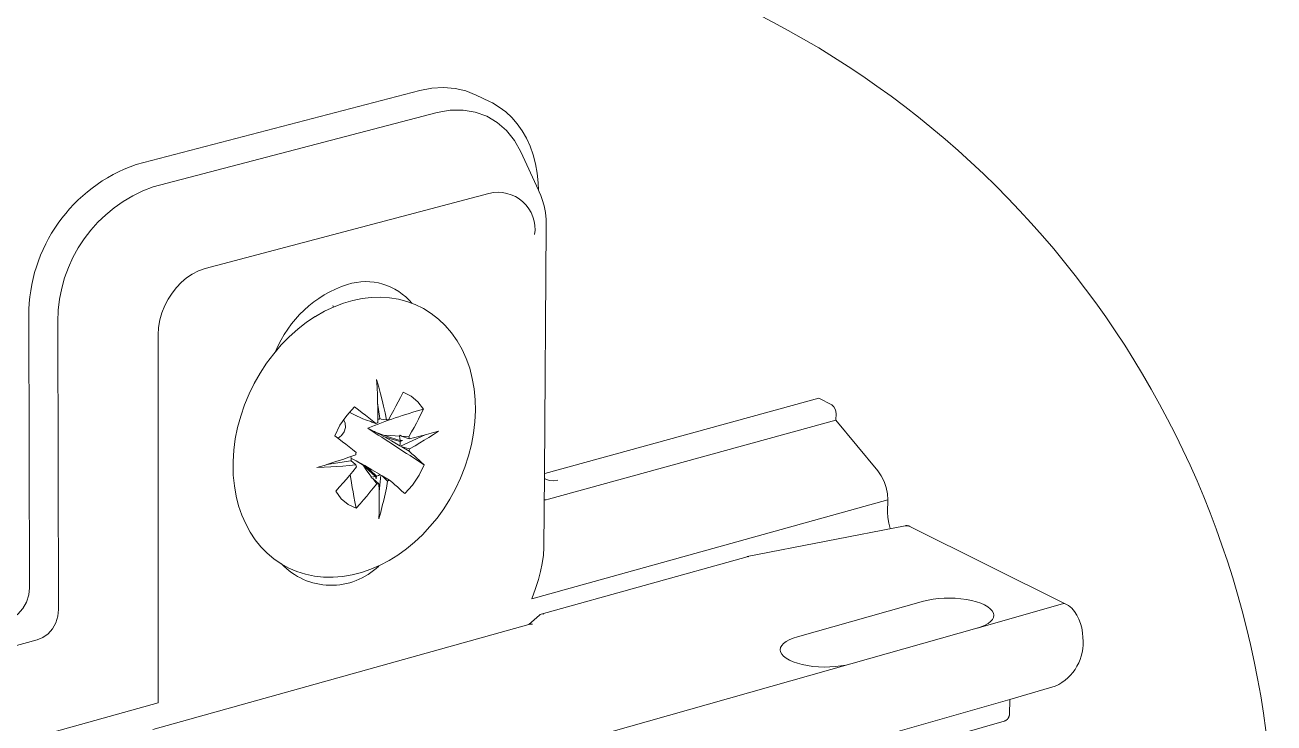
# Model space of a CAD drawing. Header units: metres. Extents: x -8.4 to 7.9, y -3.9 to 2.
# Drawn here: x 7.4109 to 7.5308, y -2.6479 to -2.5808 of the extents above; entities that cross this region are included whole.
import ezdxf

# ---------------------------------------------------------------- set-up
doc = ezdxf.new("R2010")
doc.units = ezdxf.units.M
doc.header["$MEASUREMENT"] = 0
doc.layers.add('PDF22_Geometry_Num_Penna__7', color=7, linetype='Continuous', lineweight=18)

msp = doc.modelspace()

# ---------------------------------------------------------------- linework, layer by layer
at = {"layer": 'PDF22_Geometry_Num_Penna__7', "color": 7, "linetype": 'Continuous', "lineweight": 18, "flags": 128}
for points in [[(7.509679767571272, -2.718498130798244, 0.1769066549905947), (7.530797382859352, -2.660414263981195, 2.414238526701878), (7.440360805266248, -2.750850623479974, 0.05054716017666441), (7.45858496764752, -2.749012935964166)], [(7.409004291804404, -2.638072333352611), (7.40960297173006, -2.637825117263906), (7.410155484795779, -2.637409615524459), (7.410633535184177, -2.63686603798002), (7.410993934542407, -2.636234594476342), (7.41121732257437, -2.635545070084355), (7.411284338983958, -2.634855545692367), (7.411217173649014, -2.608729123951648, -0.319480268501079), (7.421528765204351, -2.594171670535499), (7.448771680328812, -2.587067931119128)], [(7.412008116207512, -2.639870458084545), (7.412563607780323, -2.639645580799037), (7.413069953986103, -2.639273267412435), (7.413488434232642, -2.638799684784677), (7.413805645238027, -2.638229300676402), (7.414006694466793, -2.637597857172725), (7.414076689383474, -2.636944074865851), (7.414007141242856, -2.609261383169135, -0.3191655768147689), (7.423177964581644, -2.596318280597293), (7.450432793734477, -2.589180288349354)], [(7.423643356314897, -2.610550629964261), (7.423686544667744, -2.609837277515531), (7.423811641965642, -2.609101586263605), (7.424003755673128, -2.608415040378711), (7.424286713846946, -2.607728494493816), (7.424603924852331, -2.607114922032695), (7.424976238238933, -2.60652815613541), (7.425391739978381, -2.605987557098064), (7.42585638708486, -2.605512485216759), (7.426374647319012, -2.605070176913476), (7.42691822486345, -2.604709777555245), (7.427528818817478, -2.604395545056952), (7.428148348292785, -2.604181092546269), (7.455412112966896, -2.596961191353278, -0.5382089819660499), (7.459795135079328, -2.600913670265447)], [(7.448027053555607, -2.60752550923544, 0.3057270855013147), (7.441825801788359, -2.60570415214818, 0.2202620310003875), (7.434914027154121, -2.612144280184273)], [(7.447314445733652, -2.625797905623107), (7.448062051013948, -2.624983283933221), (7.448693494517626, -2.62404654345253), (7.449190905202127, -2.623029383280332, -0.004132923548170002), (7.443768681965005, -2.619506554016302), (7.444524627065163, -2.619889887879148), (7.444411443795636, -2.619843721019208)], [(7.50538133506027, -2.64702885310607), (7.505415587891838, -2.645585766419599), (7.509795482571826, -2.644331814933523, 0.3222930552036049), (7.51244009901954, -2.639622944145132), (7.512416270962798, -2.639180635841849), (7.51234925455321, -2.638718967242462), (7.51222415725531, -2.63828857296755), (7.512067785632939, -2.637871581974555), (7.511875671925451, -2.637484376052488), (7.511637391358025, -2.637138869229721), (7.511366347212578, -2.636830593745615), (7.511061050235566, -2.63657146362854), (7.510801920118491, -2.636427006034538), (7.495825688605092, -2.628959590902133), (7.49581377457672, -2.628959590902133), (7.49581377457672, -2.628947676873762), (7.495801860548347, -2.628947676873762), (7.495791435773524, -2.628947676873762), (7.495791435773524, -2.628935762845391), (7.495779521745152, -2.628935762845391), (7.495755693688408, -2.628925338070566), (7.495734844138759, -2.628925338070566), (7.495724419363934, -2.628916402549287), (7.495712505335564, -2.628916402549287), (7.495700591307192, -2.628916402549287), (7.49568867727882, -2.628904488520916), (7.495666338475625, -2.628904488520916), (7.495645488925976, -2.628904488520916), (7.495645488925976, -2.628892574492545), (7.495633574897604, -2.628892574492545), (7.495621660869232, -2.628892574492545), (7.49560974684086, -2.628892574492545), (7.495599322066037, -2.628892574492545), (7.495587408037665, -2.628892574492545), (7.495563579980923, -2.628892574492545), (7.495563579980923, -2.628877681957081), (7.495544219684819, -2.628877681957081), (7.495532305656448, -2.628877681957081), (7.495520391628077, -2.628877681957081), (7.495508477599706, -2.628877681957081), (7.495496563571334, -2.628877681957081), (7.495474224768139, -2.628877681957081), (7.49545337521849, -2.628892574492545), (7.495441461190118, -2.628892574492545), (7.495429547161746, -2.628892574492545), (7.495419122386921, -2.628892574492545), (7.495407208358551, -2.628892574492545), (7.495395294330179, -2.628892574492545), (7.495383380301807, -2.628892574492545)]]:
    msp.add_lwpolyline(points, format="xyb", dxfattribs=at)
for points in [[(7.454193456789869, -2.587499070020813), (7.453198635420869, -2.587099950070376), (7.45214871167065, -2.586864648010043), (7.451052621060492, -2.586775292797258), (7.449911852843944, -2.586842309206847), (7.448771084627395, -2.5870686757459)], [(7.455447110425237, -2.588106983318457), (7.454193158939161, -2.587499367871522)], [(7.455447259350593, -2.588107579019876), (7.455740642299234, -2.58825501512097), (7.456395913859654, -2.588648178057222), (7.457018421842053, -2.589124739192073), (7.457593273710967, -2.589666827482966), (7.458111533945119, -2.590265507408622), (7.458588095079969, -2.590931203743867), (7.459005086072962, -2.59165200246033), (7.459356549909915, -2.592420457290276), (7.459649932858558, -2.593235078980162), (7.459874810144066, -2.594104803051265), (7.460046074301903, -2.595008779953936), (7.460132451007595, -2.595942541927534), (7.460156279064337, -2.596646958854985), (7.45846299778207, -2.592955099313437)], [(7.458463444558133, -2.592955843940211), (7.457852850604106, -2.591859753330054), (7.457096309802531, -2.590908120313898), (7.456202757674684, -2.590129240709126), (7.45518857600958, -2.589532050037016), (7.454090996145877, -2.589137397847217), (7.452915975097759, -2.588942305632638), (7.451685851668427, -2.588955708914556), (7.450431900182349, -2.589180586200063)], [(7.460237741233326, -2.596815691281794), (7.460155832288273, -2.59664740563105)], [(7.460237890158681, -2.596815393431084), (7.460383837006229, -2.59716536801449), (7.460519359078952, -2.597525767372721), (7.460699558758066, -2.598148275355121), (7.460823166802419, -2.598793122140716), (7.460891672465553, -2.599448393701135), (7.460915500522296, -2.600114090036381), (7.460732322336088, -2.623878108876431)], [(7.452183560203637, -2.625355746245178), (7.452680970888136, -2.624317736523331), (7.453099451134677, -2.623258877251834), (7.453459850492908, -2.622173211416501), (7.453730894638354, -2.621077120806345), (7.453934922374214, -2.619991454971013), (7.454057041165018, -2.618907278389226), (7.454115122053328, -2.617833526582265), (7.454091293996586, -2.61678658133914), (7.45399002475543, -2.6157455931102), (7.453809825076315, -2.614738857712827), (7.453562608987611, -2.613758928879291), (7.453233483953855, -2.612819209891506), (7.452826917735684, -2.611949485820404), (7.452363759882751, -2.611114014580868), (7.451811246817033, -2.610347049004467), (7.451212566891376, -2.609645610584108), (7.450569209359329, -2.609037995137173), (7.449867770938968, -2.608497396099827), (7.449111230137395, -2.60801934571143), (7.448320436504251, -2.607636607550003), (7.447529642871108, -2.607341735347814), (7.446706085659943, -2.607127282837131), (7.445848275617212, -2.606993250017954), (7.444990465574482, -2.606935169129644), (7.444108827475005, -2.60695750793284), (7.443216764600707, -2.607060266427542), (7.442323212472862, -2.607240466106657), (7.441441574373386, -2.607499596223733), (7.440528661949439, -2.607851060060685), (7.439623195793222, -2.608266561800133), (7.438743046947295, -2.608775886513006), (7.43870730486218, -2.608799714569748)], [(7.440481899388081, -2.607874590266718), (7.440447646556515, -2.607804595350038), (7.440426797006864, -2.607737578940449)], [(7.438707602712889, -2.608799416719039), (7.437895959530096, -2.609340015756385), (7.437050063515735, -2.610008690598723), (7.43623544182585, -2.610730978568731), (7.435455072967531, -2.611521772201875), (7.43473427425107, -2.612367668216235), (7.434056663887454, -2.613273134372451), (7.433434155905055, -2.614221788881514), (7.432869728810966, -2.615216610250515), (7.432372318126464, -2.61623079191562), (7.431932988330275, -2.617280715665839), (7.43156961046495, -2.6183544674728), (7.431276227516308, -2.619447579575864), (7.4310513502308, -2.620533245411196), (7.430903914129707, -2.621617421992982), (7.430836897720117, -2.622715001856686), (7.430848811748487, -2.6237872644101), (7.430859236523314, -2.624046394527175)], [(7.423652142910822, -2.645926060854954), (7.423643207389542, -2.610550332113552)], [(7.444728356950313, -2.618974890500233), (7.444728356950313, -2.618240688501854), (7.444728356950313, -2.617574992166609), (7.444716442921941, -2.616943548662932), (7.444694104118745, -2.616312105159254), (7.444661340540724, -2.615609177485349), (7.444615173680785, -2.614852636683773), (7.444819201416641, -2.615565989132503), (7.444990465574482, -2.616219771439376), (7.445146837196853, -2.61681547285794), (7.445283848523123, -2.617406706515864), (7.445429795370671, -2.618029214498264), (7.445575742218218, -2.61872767441153)], [(7.444716889698005, -2.617089346585125), (7.444920917433863, -2.618578600131534), (7.44487623982747, -2.618648595048215)], [(7.445574997591446, -2.618727078710111), (7.445665842057775, -2.61871516468174), (7.445758175777653, -2.61871516468174), (7.4460292199231, -2.618241582053982), (7.446264521983433, -2.617802252257791), (7.446478974494116, -2.617406110814446), (7.446694916258346, -2.616999544596276), (7.4469212827974, -2.616560214800086), (7.447156584857731, -2.616071739636864)], [(7.44715807411128, -2.616070846084736), (7.447925039687679, -2.61643422395006), (7.4485803112481, -2.616986737015777), (7.449111974764167, -2.617700089464507), (7.448873694196741, -2.618185586120637), (7.448647327657688, -2.618636829945199), (7.448434364400552, -2.619043396163368), (7.448218422636322, -2.619439537606713), (7.447980142068897, -2.619866953374532), (7.447721011951821, -2.620340536002291)], [(7.460732620186797, -2.62387840672714), (7.460754958989994, -2.62387840672714), (7.460778787046736, -2.623866492698769), (7.487081983183415, -2.616646591505777)], [(7.487082132108768, -2.616647187207196), (7.488339062101939, -2.617269695189595)], [(7.442494625556054, -2.617461659971727), (7.441747020275755, -2.618288195689984), (7.441103662743706, -2.619224936170675), (7.440606252059205, -2.62023911783578)], [(7.441997363796907, -2.617982154086197), (7.442570726412273, -2.61827553703484)], [(7.442652188581262, -2.618299960793001), (7.442570279636212, -2.618276132736258), (7.442436246817034, -2.618197202298298)], [(7.442436544667742, -2.618197649074363), (7.443282440682103, -2.618613150813811)], [(7.444548157271197, -2.61907586189068), (7.444187757912965, -2.618794392970409), (7.44385863287921, -2.618523348824962), (7.443544400380916, -2.618276132736258), (7.443227189375532, -2.618037852168833), (7.44288763956695, -2.617766808023386), (7.442494476630698, -2.617461511046373)], [(7.488338615325874, -2.61726954626424), (7.488539664554639, -2.617452724450449), (7.488699014684104, -2.617766956948741), (7.488742203036952, -2.618105017503776)], [(7.488743245514434, -2.618104123951648), (7.488731331486062, -2.618741524469511), (7.492765719343285, -2.623630743862372)], [(7.441441723298742, -2.618694910833509), (7.441612987456579, -2.619021057360173), (7.441633837006228, -2.619439537606714), (7.441511718215422, -2.619866953374533), (7.441249609591254, -2.620230331239856), (7.440913038289767, -2.62047754732856)], [(7.443282887458166, -2.61861344866452), (7.44363435129512, -2.618741524469511), (7.444051342288115, -2.618884492809967)], [(7.444018578710094, -2.618851580306591), (7.44415261152927, -2.61893051074455), (7.444548752972614, -2.619076457592098)], [(7.444728505875667, -2.618974145873461), (7.444637661409337, -2.619020312733399), (7.444548306196551, -2.619075415114616)], [(7.444728505875667, -2.618659913375168), (7.444807436313625, -2.618647999346797), (7.444877431230307, -2.618647999346797)], [(7.444920470657798, -2.618578600131534), (7.44506939601244, -2.618660509076586)], [(7.445574997591446, -2.618726780859402), (7.445068651385667, -2.618659764449814)], [(7.460712515263922, -2.626417584023768), (7.460903139717861, -2.626393755967025), (7.461116102974997, -2.626350567614179), (7.488731331486062, -2.618741971245575)], [(7.44060699668598, -2.620239415686489), (7.440991224100954, -2.620544712663504), (7.441339709430813, -2.62081575680895), (7.441656920436198, -2.621062972897654), (7.441974131441582, -2.621313167493451), (7.442300277968248, -2.621573786864072), (7.442663655833569, -2.62185674503789)], [(7.445383032809313, -2.620352896806726), (7.444412039497055, -2.619843572093854)], [(7.44527253019617, -2.620195780557579), (7.444524924915872, -2.619890483580566)], [(7.446831480808551, -2.620274413144831), (7.446389172505268, -2.620240160313263), (7.445982606287097, -2.62021633225652), (7.445272232345462, -2.62019548270687)], [(7.445272679121525, -2.620195929482934), (7.446039644697925, -2.62043421005036), (7.44687511593746, -2.620690361660342), (7.447091057701688, -2.620690361660342)], [(7.445382883883959, -2.620352301105307), (7.44609623633269, -2.620568242869536), (7.44687511593746, -2.620806523436962), (7.44687511593746, -2.621007572665727), (7.446851287880718, -2.621210111148039)], [(7.445383479585376, -2.620353045732081), (7.446049175920622, -2.620737273147054), (7.446851883582137, -2.621210855774812), (7.446898050442075, -2.62124510860638)], [(7.446874669161397, -2.620204418228149), (7.446831480808551, -2.620274413144831), (7.446862755133025, -2.620478440880688), (7.446874669161397, -2.620689914884278)], [(7.447090462000271, -2.620690361660342), (7.446874520236041, -2.620806523436962)], [(7.44687511593746, -2.620204418228149), (7.4470240412921, -2.620286327173202)], [(7.449292323368637, -2.620163761606332), (7.446899092919558, -2.621246448934571)], [(7.44772160765324, -2.620341131703709), (7.447023147739974, -2.620286029322492)], [(7.447023743441393, -2.620286029322492), (7.447756456186226, -2.620533245411196), (7.447732628129484, -2.620434954677133), (7.447722203354659, -2.620341131703709)], [(7.447756307260872, -2.620533096485842), (7.448296906298217, -2.620410977695036), (7.448763042658244, -2.620294815918416), (7.449202372454434, -2.620184611155981), (7.449629788222254, -2.620071427886455), (7.450084010553909, -2.619949309095649), (7.450557593181666, -2.619800383741008), (7.450084010553909, -2.620114616239301), (7.449629788222254, -2.620410977695036), (7.449202372454434, -2.620682021840483), (7.448771978179521, -2.620941151957557), (7.448308820326591, -2.621210706849458), (7.447768221289242, -2.621516003826471)], [(7.442663357982862, -2.621856596112535), (7.442639529926118, -2.621957865353691), (7.442629105151293, -2.622069559369671)], [(7.447032232186607, -2.621324336895048), (7.446898199367431, -2.621245406457089)], [(7.447031785410544, -2.621325081521822), (7.447733223830901, -2.621728669232898), (7.447757051887645, -2.621618464470464), (7.447767476662469, -2.621515705975762)], [(7.447768221289242, -2.621516301677181), (7.447032530037315, -2.621324187969694)], [(7.449190458426062, -2.623028787578914), (7.44894324233736, -2.622805399546952), (7.448704961769933, -2.622592436289816), (7.448489020005705, -2.622385430046865), (7.448262653466649, -2.622182891564553), (7.448015437377946, -2.621969928307417), (7.447732479204128, -2.621728669232898)], [(7.442639529926118, -2.623052168859592), (7.441985747619245, -2.623110249747902), (7.441375153665217, -2.623153438100748), (7.440810726571129, -2.623201094214233), (7.440222471420298, -2.623232368538708), (7.439580603141795, -2.623268110623822), (7.438879164721436, -2.623299384948297), (7.439580603141795, -2.623098335719531), (7.440212046645473, -2.62289579723722), (7.440798812542757, -2.622703683529733), (7.441363239636845, -2.622523483850617), (7.441961919562503, -2.622307542086388), (7.442629105151293, -2.622069261518962)], [(7.439827372454434, -2.623017320326607), (7.442143161719101, -2.622668834996747)], [(7.442142714943036, -2.622668090369973), (7.442288661790584, -2.622747020807934)], [(7.442143161719101, -2.622668090369973), (7.442186350071947, -2.622612987988756), (7.442165500522298, -2.622432788309641), (7.442143161719101, -2.622240674602154)], [(7.442154331120698, -2.622406428521869), (7.442651741805199, -2.622668537146037), (7.443317438140444, -2.623087017392578)], [(7.442288661790584, -2.622746722957224), (7.442640125627537, -2.623052019934238), (7.442663953684279, -2.623153289175393), (7.442686292487475, -2.623244133641725)], [(7.442706993111771, -2.622703087828314), (7.443497786744914, -2.623118589567762)], [(7.4441406975009, -2.624227338833064), (7.444332811208386, -2.624206489283414), (7.444524924915872, -2.624157343916383), (7.443881567383824, -2.623592916822294), (7.443317140289733, -2.623086570616514)], [(7.443317884916508, -2.623087017392578), (7.443678284274738, -2.623608256133822), (7.443894226038968, -2.623901639082464), (7.444141442127672, -2.624227785609128)], [(7.444583899356311, -2.624387433589303), (7.444615173680785, -2.624128303472228), (7.444026918529953, -2.623593661449067), (7.443498233520978, -2.623118589567762)], [(7.443498233520978, -2.623119036343827), (7.444163929856223, -2.623515177787171), (7.444966637517738, -2.623976846386558)], [(7.442662911206797, -2.627211951865422), (7.441895945630397, -2.626848574000098), (7.441228760041606, -2.626296060934381), (7.440697096525537, -2.625582708485651), (7.441069409912139, -2.62516422823911), (7.441410448974268, -2.624780000824137), (7.441723192219013, -2.624419601465905), (7.442018064421203, -2.624059202107674), (7.442335275426587, -2.623674974692701), (7.44268673926354, -2.623244580417788)], [(7.442075847458802, -2.624003206174329), (7.442166691925133, -2.624552740732955), (7.44227987519466, -2.625233329603663), (7.442357316379073, -2.625641385075379), (7.442436246817034, -2.626091139646395), (7.442539005311736, -2.626609399880545), (7.442664102609634, -2.627211058313295)], [(7.444243009219538, -2.624361073801531), (7.444108976400361, -2.624294057391943), (7.444140250724835, -2.624227040982355)], [(7.444818754640578, -2.62486131406777), (7.444242413518119, -2.624360924876177)], [(7.444242860294183, -2.624361073801531), (7.444639001737527, -2.624873377021496)], [(7.444583154729536, -2.624387135738593), (7.444525073841226, -2.624157790692447)], [(7.444967084293801, -2.623977144237267), (7.444798798643057, -2.62405905318232), (7.44461562045685, -2.624129048099001)], [(7.444853603173564, -2.625649575969884), (7.445009974795938, -2.624023311097206)], [(7.445159049075934, -2.624093454939242), (7.445010123721294, -2.624023460022561)], [(7.460732173410734, -2.623878108876431), (7.460677071029516, -2.630992273067627)], [(7.49370231089862, -2.626417435098413), (7.493668058067054, -2.62582173367985), (7.493542960769155, -2.625221564500646), (7.493350847061667, -2.624631820096269), (7.493082781423314, -2.624092710312468), (7.492765570417931, -2.623631041713081)], [(7.442663655833569, -2.627211058313295), (7.443035969220172, -2.626777685531289), (7.44337254052166, -2.626405372144687), (7.44366741272385, -2.626044972786456), (7.443972709700863, -2.625681594921132), (7.444300345481074, -2.62528843198488), (7.444638406036108, -2.624872930245432), (7.44472925050244, -2.624861016217061), (7.444818605715226, -2.624861016217061)], [(7.445677458235438, -2.624601886099986), (7.445555339444632, -2.625278007210055), (7.445430242146734, -2.625876687135712), (7.445305144848837, -2.62642920020143), (7.445168133522565, -2.62698469177424), (7.445010272646647, -2.627592307221175), (7.444841986995903, -2.628226729231946), (7.444865815052645, -2.627636984827567), (7.44487623982747, -2.627072557733478), (7.44487623982747, -2.626554297499328), (7.444865815052645, -2.626044972786456), (7.444853901024275, -2.625480545692367), (7.444818158939161, -2.624861016217061)], [(7.445857062213135, -2.62450061685883), (7.446131084865676, -2.624747832947533), (7.446378300954378, -2.62496079620467), (7.446616581521803, -2.625163334686982), (7.446831034032487, -2.625355448394469), (7.447055911317995, -2.625571390158698), (7.447315041435069, -2.625797756697752)], [(7.462020824504441, -2.62450061685883), (7.461590430229529, -2.624567633268418), (7.461174928490082, -2.624531891183305), (7.460790701075108, -2.624396369110581)], [(7.459525133411369, -2.635926021141526), (7.493702013047911, -2.626417137247704)], [(7.493949526987325, -2.629174936964944), (7.493803580139777, -2.628653698223701), (7.493714224926992, -2.628110120679262), (7.493678482841879, -2.627593349698658), (7.49370231089862, -2.626416839396994)], [(7.495382933525744, -2.628893021268609), (7.480205950634288, -2.631862592840148), (7.480194036605917, -2.63187450686852)], [(7.495520242702722, -2.62893635854681), (7.495453226293134, -2.628905084222334), (7.495383231376453, -2.628893170193964)], [(7.460676922104162, -2.630992868769046), (7.460630755244222, -2.63173749554225), (7.460520550481788, -2.632516375147022), (7.460359711098778, -2.63328482997697), (7.460155683362918, -2.634075623610113), (7.459886128471019, -2.634942369174123), (7.459525729112788, -2.635926765768299)], [(7.480194185531272, -2.631874357943165), (7.460406473660135, -2.637386085318425), (7.460327543222173, -2.6374173596429), (7.460257548305493, -2.637476929784756)], [(7.480363066883435, -2.631897441373135), (7.480284136445476, -2.631863188541567), (7.480206695261063, -2.631863188541567)], [(7.497146209724693, -2.636155812963737), (7.485028153617562, -2.639576628359839)], [(7.51080251581991, -2.636426261407765), (7.510653590465268, -2.636380094547826), (7.510497218842894, -2.636402433351022)], [(7.460257399380137, -2.637476929784756), (7.459231303686663, -2.638380906687427), (7.459310234124623, -2.638354100123591)], [(7.4606653059265, -2.637397850421442), (7.460540208628601, -2.6373740223647), (7.460406175809426, -2.637385936393071)], [(7.51049706991754, -2.636403029052441), (7.502274901087815, -2.638727753838385)], [(7.423134329452735, -2.648465387076936), (7.459230856910598, -2.6383816513142)], [(7.459580384717941, -2.638366312002672), (7.459446351898765, -2.638345462453022), (7.459309340572493, -2.6383543979743)], [(7.502274305386398, -2.638727009211612), (7.490144335250895, -2.642173141918003)], [(7.412007967282157, -2.639870011308481), (7.389882127343157, -2.645958079806202), (7.389870213314786, -2.64531174376706)], [(7.490144930952314, -2.642173886544776), (7.371630133729076, -2.675774425058859)], [(7.423652440761531, -2.645925465153535), (7.394786239271482, -2.653954031022227), (7.394740072411544, -2.653343437068199), (7.394614975113645, -2.652723907592893), (7.394410947377787, -2.652113313638865), (7.394151817260712, -2.651548886544776), (7.393834606255326, -2.651073814663472)], [(7.486145540553431, -2.651094962063831), (7.50541499219042, -2.645586213195664)], [(7.50488332867435, -2.647674146667729), (7.504895242702722, -2.647674146667729), (7.504907156731094, -2.647674146667729), (7.504907156731094, -2.647662232639358), (7.504917581505919, -2.647662232639358), (7.504929495534289, -2.647662232639358), (7.504941409562661, -2.647650318610987), (7.50496225911231, -2.647650318610987), (7.504974173140682, -2.647642872343254), (7.504984597915507, -2.647642872343254), (7.504996511943879, -2.647642872343254), (7.504996511943879, -2.647630958314883), (7.505008425972249, -2.647630958314883), (7.505020340000621, -2.647630958314883), (7.505020340000621, -2.647619044286512), (7.505042678803815, -2.64760713025814), (7.505063528353467, -2.647595216229769), (7.505075442381837, -2.647583302201398), (7.505087356410209, -2.647583302201398), (7.505087356410209, -2.647572877426573), (7.50509927043858, -2.647572877426573), (7.505109695213405, -2.647572877426573), (7.505118630734684, -2.647563941905295), (7.505118630734684, -2.647549049369831), (7.505133523270149, -2.647549049369831), (7.505142458791426, -2.647537135341459), (7.505154372819796, -2.647528199820181), (7.505164797594623, -2.647517775045356), (7.505176711622993, -2.647505861016985), (7.505188625651365, -2.647493946988614), (7.505200539679737, -2.647482032960242), (7.505212453708109, -2.647470118931871), (7.505224367736479, -2.647461183410592), (7.505224367736479, -2.647450758635768), (7.505234792511305, -2.647450758635768), (7.505234792511305, -2.647438844607396), (7.505243728032583, -2.647423952071932), (7.505255642060953, -2.647415016550654), (7.505267556089326, -2.647403102522282), (7.505267556089326, -2.647392677747457), (7.505279470117697, -2.647380763719086), (7.505289894892521, -2.647368849690715), (7.505301808920893, -2.647348000141065), (7.505301808920893, -2.647336086112694), (7.505310744442171, -2.647322682830776), (7.505325636977635, -2.647301833281126), (7.505325636977635, -2.647289919252755), (7.505325636977635, -2.647278005224384), (7.505334572498914, -2.647267580449559), (7.505346486527285, -2.647246730899909), (7.505346486527285, -2.647234816871538), (7.505346486527285, -2.647219924336074), (7.505356911302109, -2.647210988814796), (7.505356911302109, -2.647200564039971), (7.505356911302109, -2.647176735983228), (7.505368825330481, -2.647176735983228), (7.505368825330481, -2.647164821954857), (7.505368825330481, -2.647142483151661), (7.505368825330481, -2.64713056912329), (7.505380739358853, -2.647121633602011), (7.505380739358853, -2.64710971957364), (7.505380739358853, -2.647097805545268), (7.505380739358853, -2.647075466742073), (7.505380739358853, -2.647054617192423), (7.505380739358853, -2.647039724656959), (7.505380739358853, -2.647027810628587)], [(7.498309763520502, -2.649559094881419), (7.50488332867435, -2.647673699891665)]]:
    msp.add_lwpolyline(points, dxfattribs=at)
for points in [[(7.444050895512052, -2.618883897108548), (7.444062809540422, -2.618883897108548)], [(7.445857062213135, -2.624501212560248), (7.445158602299869, -2.624093157088532), (7.445676862534021, -2.624602481801404), (7.445767707000351, -2.624553336434372)]]:
    msp.add_lwpolyline(points, close=True, dxfattribs=at)
at = {"layer": 'PDF22_Geometry_Num_Penna__7', "color": 7, "linetype": 'Continuous', "lineweight": 18}
for centre, radius, start, end in [((7.462390664900531, -2.665783927398322), 0.04988365546131231, 105.4378653031979, 111.9199787556617), ((7.440255459211873, -2.628065906456194), 0.006552387351481121, 223.3472440241294, 314.1469224606762)]:
    msp.add_arc(centre, radius, start, end, dxfattribs=at)
for centre, major_axis, ratio, start_param, end_param in [((7.442435924259105, -2.620494251150279), (0.006404393084434547, 0.01238886001574656), 0.7809777187203196, 2.223651177636378, 4.72366761843329), ((7.49977728622506, -2.637422667339151), (-0.004111721393593682, 0.0001038309717094714), 0.3827325561020528, 2.23286232087551, 5.416346649216264), ((7.487537991172577, -2.64088884161454), (-0.004163214537002439, 8.32563449684245e-05), 0.3820141714424553, 5.367163487398402, 8.538232207684631)]:
    msp.add_ellipse(centre, major_axis=major_axis, ratio=ratio, start_param=start_param, end_param=end_param, dxfattribs=at)

doc.saveas('drawing.dxf')
